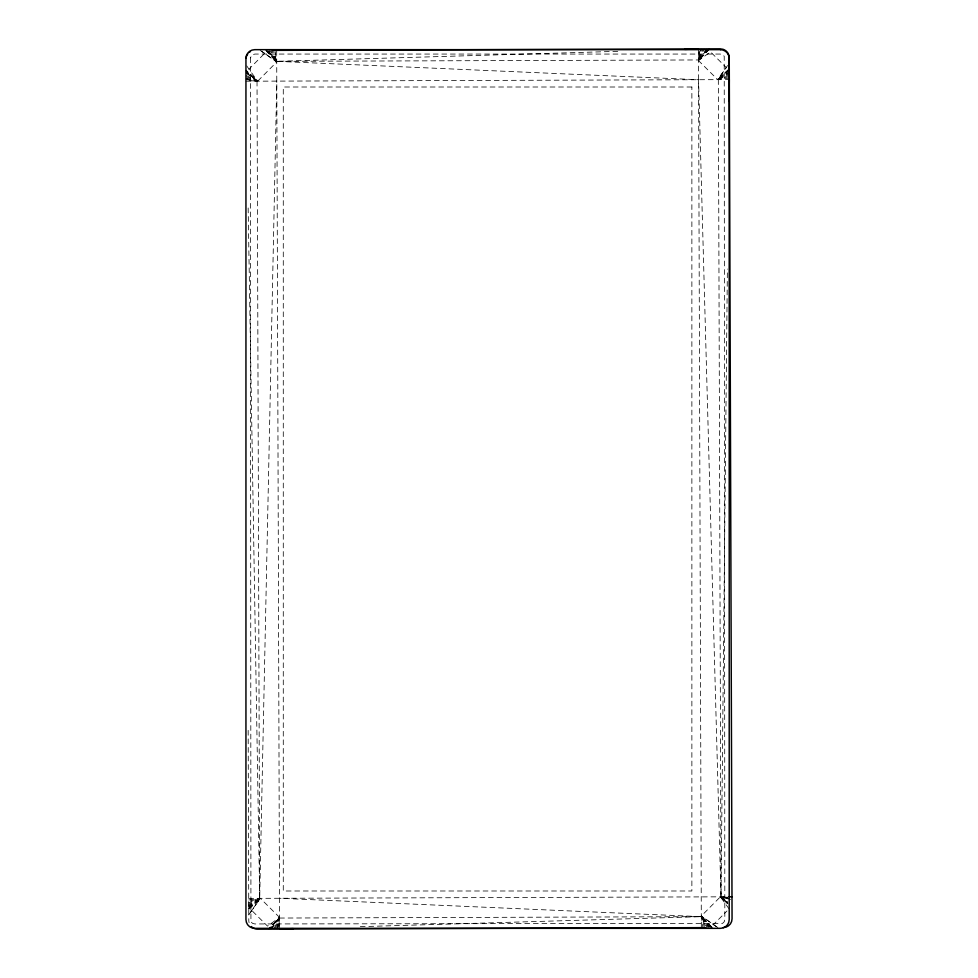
<?xml version="1.0" encoding="UTF-8"?>
<svg xmlns="http://www.w3.org/2000/svg" width="978" height="978" viewBox="0 0 978 978"><rect width="100%" height="100%" fill="white"/><g stroke="black" fill="none" stroke-linecap="round" stroke-linejoin="round"><path stroke-width="0.73" stroke-dasharray="4.89 3.67" d="M617.766 51.333L276.725 61.333L698.561 79.731L721.006 896.826L727.387 269.036M248.155 207.972L259.696 898.342L276.798 81.101M278.962 926.129L279.537 917.413L260.344 898.342L248.718 899.98M729.307 78.02L717.693 79.658L698.5 60.587L699.074 51.871M277.972 929.039L279.537 917.413L267.52 926.117L251.713 910.408L260.344 898.342L248.73 901.484M729.307 76.516L717.693 79.658L726.324 67.592L710.517 51.883L698.5 60.587L700.065 48.961M277.214 929.039L279.537 917.413L268.583 929.063L279.537 917.413L276.456 929.039M709.441 48.937L698.5 60.587L700.823 48.961M709.356 48.937L698.5 60.587L701.568 48.961M275.05 929.039L279.537 917.413L268.926 929.063M709.111 48.937L698.5 60.587L702.986 48.961M708.683 48.937L698.5 60.587L704.282 48.949M273.754 929.051L279.537 917.413L269.341 929.063M251.713 910.408L248.767 914.846L260.344 898.342L248.73 902.902M708.109 48.937L698.5 60.587L706.483 48.949M271.554 929.051L279.537 917.413L269.928 929.063M727.608 65.514L717.693 79.658L728.011 75.612M698.5 60.587L707.363 48.937M270.661 929.063L279.537 917.413M246.04 79.609L257.666 81.174L248.962 69.157L264.659 53.35L276.737 61.969L257.666 81.174L247.495 80.502M727.632 897.303L720.37 896.826L701.299 916.031L702.938 927.645M704.453 927.633L701.299 916.031L713.365 924.65L726.984 910.958M729.282 68.729L717.693 79.658L729.295 73.802M248.754 909.271L260.344 898.342L248.742 904.198M729.282 68.973L717.693 79.658L729.295 72.641M248.754 909.027L260.344 898.342L248.742 905.359M729.282 69.401L717.693 79.658L729.282 71.602M248.754 908.599L260.344 898.342L248.742 906.398M729.282 69.976L717.693 79.658L726.96 72.506M248.754 908.024L260.344 898.342L248.742 907.291M360.259 926.667L701.299 916.667L279.476 898.269M276.725 61.333L698.5 59.951M246.04 81.211L729.307 79.621M248.718 898.379L730.542 896.802M279.537 918.049L701.299 916.667M729.075 908.843L720.37 896.826L730.542 898.195M246.028 78.851L257.666 81.174L246.004 70.22L257.666 81.174L246.028 78.093M730.542 899.528L720.37 896.826L727.791 903.745L720.37 896.826L730.542 898.855M246.028 76.687L257.666 81.174L246.004 70.563M727.791 903.586L720.37 896.826L726.837 899.32M246.028 75.392L257.666 81.174L246.004 70.978M727.779 903.317L720.37 896.826L726.837 900.041M261.334 51.137L264.659 53.35M713.365 924.65L716.703 926.863M246.016 73.191L257.666 81.174L246.016 71.565M727.363 902.596L720.37 896.826L727.351 901.618M260.221 50.404L276.737 61.969L275.087 50.355M717.815 927.596L701.299 916.031L705.859 927.633M246.016 72.299L257.666 81.174M720.37 896.826L727.363 902.156M265.796 50.391L276.737 61.969L273.583 50.367M712.241 927.609L701.299 916.031L707.155 927.633M266.053 50.391L276.737 61.969L272.165 50.367M711.984 927.609L701.299 916.031L708.316 927.621M266.468 50.391L276.737 61.969L270.882 50.367M711.568 927.609L701.299 916.031L709.356 927.621M267.043 50.379L276.737 61.969L269.708 50.379M710.982 927.621L701.299 916.031L709.356 926.459M268.681 51.541L276.737 61.969L268.669 50.379M246.725 65.832L248.962 69.157M718.329 79.658L721.006 896.826M698.463 48.973L701.336 927.645M276.688 50.355L279.574 929.027M257.031 81.174L259.696 898.342M248.167 730.358L248.791 920.347A8.79 8.79 0 0 0 249.097 922.621M250.38 57.873L250.93 921.753L252.532 923.354L254.867 923.953L722.62 923.354L724.221 921.753L724.82 919.406L724.221 56.259L722.62 54.658L720.285 54.059L254.867 54.059L252.055 54.976L250.38 57.873M691.874 87.005L283.278 87.005L283.278 890.995L691.874 890.995L691.874 87.005"/><path stroke-width="1.47" d="M729.099 101.015L729.307 79.621M684.759 49.377L698.463 48.973M279.574 929.027L293.278 928.623M272.165 50.367L720.431 48.9A8.79 8.79 0 0 1 729.246 57.653L732.057 918.758A8.79 8.79 0 0 1 723.304 927.572M729.062 896.802L731.984 896.789M705.859 927.633L257.605 929.1A8.79 8.79 0 0 1 253.204 927.939M246.04 58.093A8.79 8.79 0 0 1 247.764 53.888M249.39 52.262A8.79 8.79 0 0 1 250.344 51.614M252.251 927.303A8.79 8.79 0 0 1 251.383 926.545M720.431 49.658L254.732 49.658A8.79 8.79 0 0 0 245.943 58.448L245.943 919.552A8.79 8.79 0 0 0 254.732 928.342L720.431 928.342A8.79 8.79 0 0 0 729.209 919.552L729.209 58.448A8.79 8.79 0 0 0 720.431 49.658"/></g></svg>
